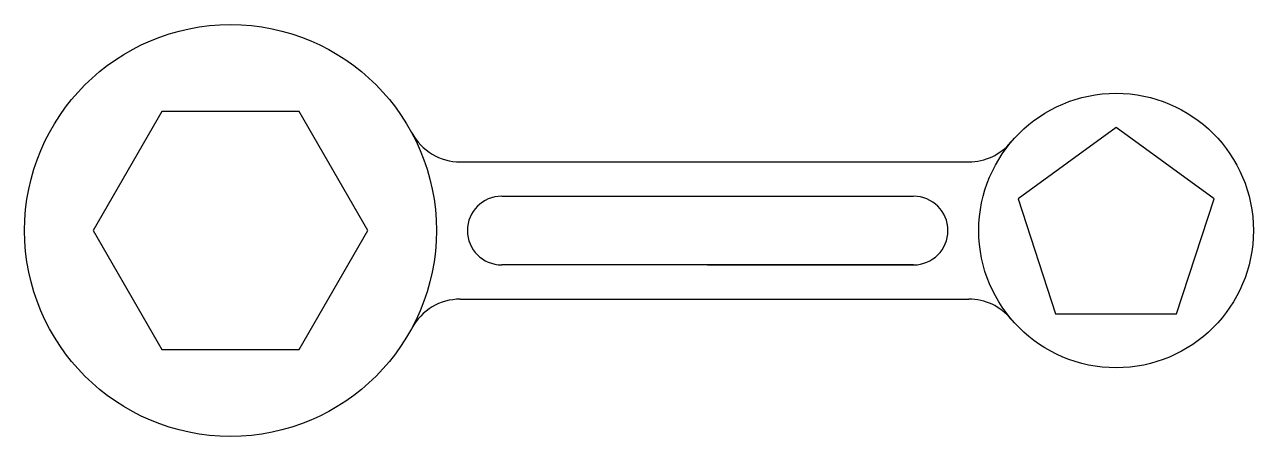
# Model space of a CAD drawing. Header units: metres. Extents: x 935 to 1114, y 1283 to 1343.
import ezdxf

# ---------------------------------------------------------------- set-up
doc = ezdxf.new("R2010")
doc.units = ezdxf.units.M

msp = doc.modelspace()

# ---------------------------------------------------------------- linework, layer by layer
for p, q in [((998.75, 1323.38), (1072.83, 1323.38)), ((1004.78, 1318.38), (1034.78, 1318.38)), ((1034.78, 1318.38), (1064.78, 1318.38)), ((1034.78, 1308.38), (1004.78, 1308.38)), ((1034.78, 1308.38), (1064.78, 1308.38)), ((1064.78, 1308.38), (1034.78, 1308.38)), ((998.75, 1303.38), (1034.78, 1303.38)), ((1034.78, 1303.38), (1072.83, 1303.38))]:
    msp.add_line(p, q)
for points in [[(955.28, 1330.7), (945.28, 1313.38), (955.28, 1296.06), (975.28, 1296.06), (985.28, 1313.38), (975.28, 1330.7)], [(1094.28, 1328.38), (1080.02, 1318.02), (1085.46, 1301.25), (1103.1, 1301.25), (1108.55, 1318.02)]]:
    msp.add_lwpolyline(points, close=True)
for centre, radius in [((965.28, 1313.38), 30), ((1094.28, 1313.38), 20)]:
    msp.add_circle(centre, radius)
for centre, radius, start, end in [((998.75, 1331.38), 8, 208.2737, 270), ((1072.83, 1331.38), 8, 270, 319.9948), ((1004.78, 1313.38), 5, 90, 270), ((1064.78, 1313.38), 5, 270, 90), ((998.75, 1295.38), 8, 90, 151.7263), ((1072.83, 1295.38), 8, 40.0052, 90)]:
    msp.add_arc(centre, radius, start, end)

doc.saveas('drawing.dxf')
